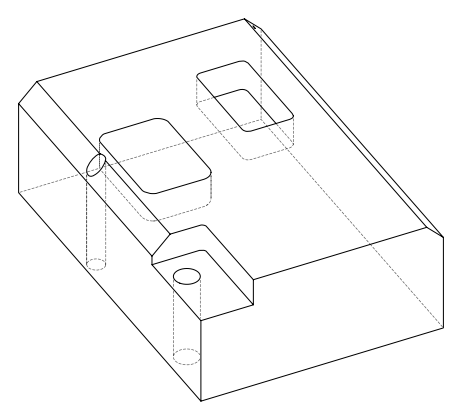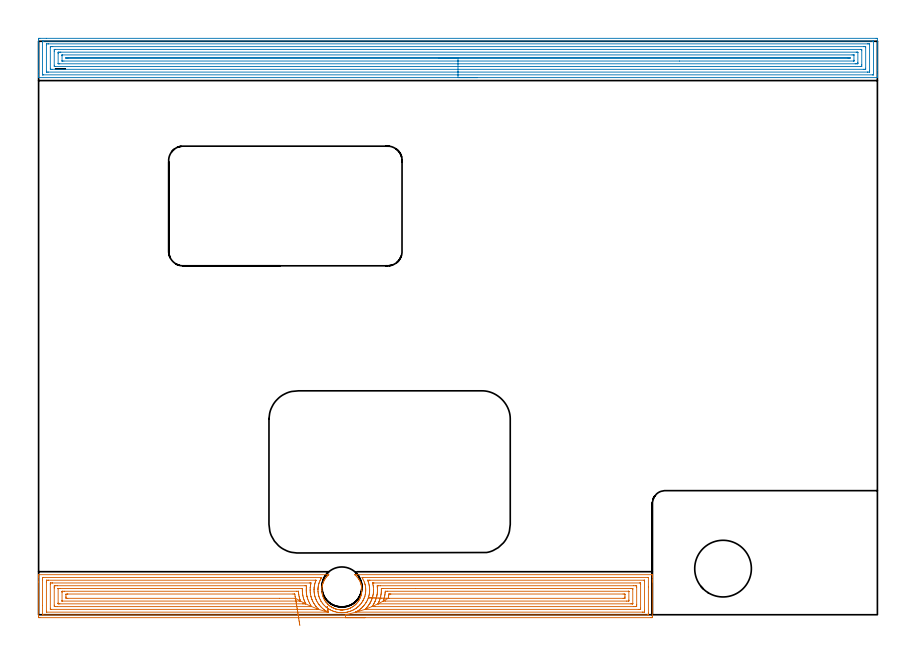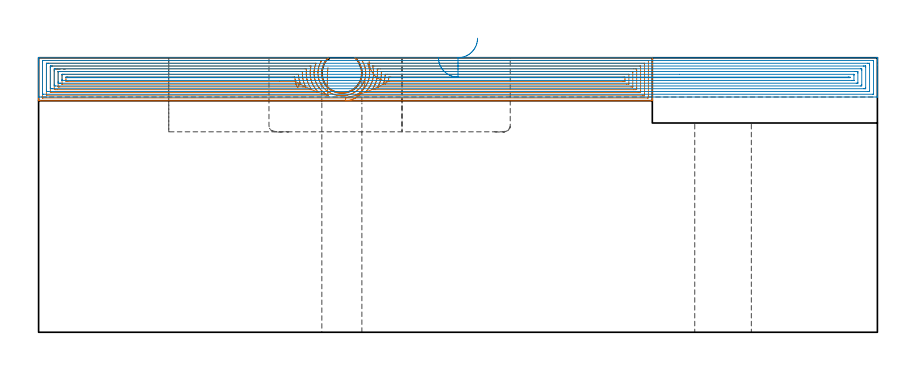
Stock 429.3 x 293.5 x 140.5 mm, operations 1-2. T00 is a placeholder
(PLAN: 11 operations, 8 tool changes, 109.4 min)
(1 AREA_MILL | FG_CHAMFER_SURFACE | UGT0205_001 | 20.08 min | 77737 mm3)
(2 AREA_MILL_1 | FG_CHAMFER_SURFACE_1 | UGT0205_001 | 27.68 min | 86701 mm3)
(3 MILL_CORNER_NOTCH_RECTANGULAR | CORNER_NOTCH_RECTANGULAR | NXT0201_011 | Follow Part, ap 3, ae 75% | 25.8 min | 242081 mm3)
(4 MILL_RECTANGULAR_POCKET | POCKET_RECTANGULAR_STRAIGHT | NXT0201_011 | Follow Part, ap 3, ae 75% | 23.79 min | 275262 mm3)
(5 MILL_RECTANGULAR_POCKET_1 | POCKET_RECTANGULAR_STRAIGHT_1 | NXT0201_007 | Follow Part, ap 6.25, ae 75% | 9.65 min | 380592 mm3)
(6 SPOT_DRILL | STEP1HOLE | NXT0321_9005460120000 | 0.05 min | 30 mm3)
(7 DRILL_BLIND_HOLE_INTO_CENTER | STEP1HOLE | UGT0301_178 | 0.04 min | 66 mm3)
(8 GUN_DRILL_THROUGH_HOLE | STEP1HOLE | UGT0307_001 | 0.62 min | 2536 mm3)
(9 SPADE_DRILL_TO_ENLARGE_THROUGH_HOLE | STEP1HOLE | UGT0306_003 | 0.59 min | 13763 mm3)
(10 DRILL_TO_ENLARGE_THROUGH_HOLE | STEP1HOLE | UGT0301_050 | 0.6 min | 27539 mm3)
(11 INDEXABLE_INSERT_DRILL_THROUGH_HOLE_FROM_SOLID | STEP1HOLE_1 | NXT0302_029 | 0.45 min | 70697 mm3)
(TOOL UGT0205_001 | Chamfer Mill 20 x 3 x 45 deg. | D20 FL50 Z2)
(TOOL NXT0201_011 | ENDMILL 12mm [2P460-1200-NA 1630] | D12 FL38 Z6)
(TOOL NXT0201_007 | ENDMILL 25mm [R216.25-25050GCK54P 1620] | D25 R3 FL54 Z5)
(TOOL NXT0321_9005460120000 | NC Spot Drill, 142deg, 12mm, Carbide, Uncoated | D12 PA142 FL30 Z2)
(TOOL UGT0301_178 | Twist Drill 5.4 mm | D5.4 PA118 FL55 Z2)
(TOOL UGT0307_001 | Gun Drill 5 mm | D5 PA130 FL24 Z1)
(TOOL UGT0306_003 | Spade Drill 12.5mm | D12.5 PA132 FL10 Z2)
(TOOL UGT0301_050 | Twist Drill 20.5 mm | D20.5 PA118 FL145 Z2)
(TOOL NXT0302_029 | Index. Insert Drill 29mm [880-D2900L32-05] | D29 PA176 FL145 Z2)
(OP 1 AREA_MILL)
G17 G21 G94 G90
T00 M6
G54
G17 G0 G90 X167.05 Y-1.5 S1061 M3
G43 Z150.5 H0
Z128.5
G94 G1 X167.012 Z127.628 F250.
X166.898 Z126.764
X166.709 Z125.912
X166.447 Z125.08
X166.113 Z124.274
X165.71 Z123.5
X165.242 Z122.764
X164.71 Z122.072
X164.121 Z121.429
X163.478 Z120.84
X162.786 Z120.308
X162.05 Z119.84
X161.276 Z119.437
X160.47 Z119.103
X159.638 Z118.841
X158.786 Z118.652
X157.922 Z118.538
X157.05 Z118.5
X0.625
X0.187 Y-1.496 Z118.502
X0.01 Y-1.492 Z118.506
X0.005 Y-1.064 Z118.933
X0. Y-0.448 Z119.549
Y16.807 Z136.803
Y19.184 Z139.179
Y19.886 Z139.885
Y20.152 Z140.152
X0.002 Y20.502 Z140.492
X0.003 Z140.493
X0.178 Y20.5 Z140.5
X148.111
X148.53 Y20.493 Z140.493
X148.418 Y20.384 Z140.384
X148.323 Y20.294 Z140.294
X148.117 Y20.102 Z140.102
X147.534 Y19.49 Z139.49
X147.223 Y19.131 Z139.131
X146.824 Y18.596 Z138.596
X146.569 Y18.219 Z138.219
X146.33 Y17.836 Z137.836
X146.257 Y17.703 Z137.703
X146.028 Y17.259 Z137.259
X145.822 Y16.809 Z136.809
X145.471 Y15.915 Z135.915
X145.437 Y15.818 Z135.818
X145.227 Y15.022 Z135.022
X145.13 Y14.576 Z134.576
X145.062 Y14.128 Z134.128
X144.976 Y13.234 Z133.234
X144.968 Y12.341 Z132.341
X145.038 Y11.447 Z131.447
X145.099 Y10.999 Z130.999
X145.189 Y10.553 Z130.553
X145.414 Y9.659 Z129.659
X145.437 Y9.582 Z129.582
X145.7 Y8.886 Z128.886
X145.745 Y8.766 Z128.765
X145.81 Y8.62 Z128.617
X145.942 Y8.318 Z128.314
X145.967 Y8.268 Z128.264
X146.164 Y7.873 Z127.871
X146.33 Y7.567 Z127.565
X146.5 Y7.299 Z127.298
X146.705 Y6.978 Z126.978
X146.957 Y6.62 Z126.619
X147.11 Y6.419 Z126.416
X147.223 Y6.269 Z126.266
X147.375 Y6.085 Z126.084
X147.739 Y5.685 Z125.684
X148.024 Y5.392 Z125.39
X148.117 Y5.296 Z125.294
X148.227 Y5.192 Z125.19
X148.409 Y5.033 Z125.031
X148.613 Y4.856 Z124.855
X148.854 Y4.661 Z124.66
X149.01 Y4.535 Z124.533
X149.042 Y4.511 Z124.51
X149.333 Y4.297 Z124.297
X149.452 Y4.219 Z124.219
X149.615 Y4.11 Z124.11
X149.903 Y3.931 Z123.93
X149.935 Y3.913 Z123.912
X150.346 Y3.683 Z123.679
X150.608 Y3.545 Z123.544
X150.797 Y3.447 Z123.446
X150.884 Y3.404 Z123.403
X151.285 Y3.233 Z123.231
X151.69 Y3.076 Z123.071
X151.782 Y3.044 Z123.042
X151.874 Y3.013 Z123.011
X152.134 Y2.926 Z122.924
X152.362 Y2.86 Z122.858
X152.583 Y2.796 Z122.794
X152.77 Y2.751 Z122.75
X153.029 Y2.689 Z122.688
X153.455 Y2.608 Z122.608
X153.477 Y2.604 Z122.604
X154.115 Y2.512 Z122.508
X154.368 Y2.492 Z122.482
X154.602 Y2.476 Z122.471
X154.686 Y2.472 Z122.464
X154.816 Y2.463 Z122.46
X154.847 Y2.462 Z122.459
X155.152 Y2.453 Z122.45
X155.183 Y2.454
X155.262 Z122.451
X155.498 Y2.462 Z122.459
X155.612 Y2.467 Z122.461
X155.693 Y2.469 Z122.467
X155.71
X156.156 Y2.501 Z122.493
X156.285 Y2.513 Z122.507
X156.684 Y2.574 Z122.569
X157.05 Y2.63 Z122.625
X157.246 Y2.668 Z122.666
X157.498 Y2.718 Z122.716
X157.625 Y2.751 Z122.748
X157.782 Y2.791 Z122.787
X157.944 Y2.834 Z122.826
X158.391 Y2.97 Z122.963
X158.607 Y3.044 Z123.044
X158.622 Y3.05 Z123.049
X158.837 Y3.128 Z123.123
X159.513 Y3.404 Z123.403
X159.568 Y3.431 Z123.43
X159.73 Y3.511 Z123.508
X159.947 Y3.626 Z123.626
X160.178 Y3.75 Z123.749
X160.288 Y3.814 Z123.813
X160.623 Y4.01 Z124.008
X160.941 Y4.218 Z124.216
X161.063 Y4.298 Z124.296
X161.519 Y4.635 Z124.635
X161.849 Y4.908 Z124.905
X161.966 Y5.011 Z125.008
X162.172 Y5.192 Z125.19
X162.41 Y5.419 Z125.416
X162.524 Y5.538 Z125.535
X162.723 Y5.747 Z125.745
X163.024 Y6.085 Z126.084
X163.28 Y6.399 Z126.398
X163.303 Y6.428 Z126.427
X163.694 Y6.979 Z126.978
X163.761 Y7.083 Z127.083
X163.899 Y7.299 Z127.294
X163.954 Y7.385 Z127.381
X164.201 Y7.802 Z127.801
X164.238 Y7.872 Z127.872
X164.458 Y8.317 Z128.316
X164.593 Y8.62 Z128.618
X164.659 Y8.766 Z128.765
X164.738 Y8.971 Z128.971
X164.832 Y9.211 Z129.211
X164.984 Y9.659 Z129.659
X165.09 Y10.011 Z130.011
X165.215 Y10.553 Z130.553
X165.301 Y10.999 Z130.999
X165.362 Y11.447 Z131.447
X165.432 Y12.341 Z132.341
X165.425 Y13.234 Z133.234
X165.338 Y14.128 Z134.128
X165.27 Y14.576 Z134.576
X165.178 Y15.022 Z135.022
X165.09 Y15.39 Z135.39
X165.012 Y15.653 Z135.653
X164.927 Y15.915 Z135.915
X164.765 Y16.364 Z136.364
X164.578 Y16.809 Z136.809
X164.197 Y17.606 Z137.606
X164.142 Y17.703 Z137.703
X163.87 Y18.153 Z138.153
X163.578 Y18.596 Z138.596
X163.303 Y18.974 Z138.974
X163.092 Y19.235 Z139.235
X162.871 Y19.49 Z139.49
X162.41 Y19.982 Z139.982
X162.197 Y20.186 Z140.186
X161.966 Y20.395 Z140.395
X161.93 Y20.43 Z140.43
X161.87 Y20.494 Z140.492
X161.966 Y20.5 Z140.5
X313.922
X314.097 Y20.502 Z140.493
X314.098 Z140.492
X314.1 Y20.152 Z140.152
Y19.886 Z139.885
Y19.184 Z139.179
Y17.952 Z137.949
Y17.423 Z137.418
Y16.807 Z136.803
Y-0.449 Z119.549
X314.095 Y-1.064 Z118.933
X314.09 Y-1.492 Z118.506
X313.913 Y-1.496 Z118.502
X313.475 Y-1.5 Z118.5
X157.05
Y-0.086 Z119.914
X2.313 Y-0.085 Z119.915
X2.041 Y-0.08 Z119.92
X2.014 Y-0.079 Z119.921
X2.009 Y-0.061 Z119.939
X2.003 Y-0.027 Z119.973
X2.001 Y0.007 Z120.007
X2. Y4.76 Z124.76
Y17.829 Z137.829
X2.003 Y18.303 Z138.303
X2.008 Y18.702 Z138.702
X2.025 Y19.079 Z139.079
X2.413 Y19.084 Z139.084
X2.513 Y19.085 Z139.085
X144.536
X144.637 Y19.084 Z139.084
X144.848 Y19.079 Z139.079
X144.918 Y19.071 Z139.071
X144.904 Y19.047 Z139.047
X144.817 Y18.907 Z138.907
X144.536 Y18.463 Z138.463
X144.477 Y18.362 Z138.362
X144.445 Y18.303 Z138.303
X144.177 Y17.776 Z137.776
X144.011 Y17.423 Z137.423
X143.899 Y17.17 Z137.17
X143.642 Y16.543 Z136.543
X143.51 Y16.171 Z136.171
X143.424 Y15.878 Z135.878
X143.367 Y15.662 Z135.662
X143.246 Y15.172 Z135.172
X143.161 Y14.782 Z134.782
X143.106 Y14.43 Z134.43
X143.042 Y13.902 Z133.902
X143.014 Y13.64 Z133.64
X142.992 Y13.346 Z133.346
X142.981 Y13.021 Z133.021
X142.977 Y12.797 Z132.797
X142.991 Y12.141 Z132.141
X143.005 Y11.888 Z131.888
X143.064 Y11.261 Z131.261
X143.112 Y10.903 Z130.903
X143.213 Y10.38 Z130.38
X143.353 Y9.785 Z129.785
X143.429 Y9.5 Z129.5
X143.476 Y9.336 Z129.336
X143.642 Y8.854 Z128.854
X143.731 Y8.62 Z128.62
X143.786 Y8.478 Z128.478
X144.12 Y7.739 Z127.739
X144.536 Y6.943 Z126.943
X144.588 Y6.859 Z126.859
X144.674 Y6.723 Z126.723
X145.185 Y5.979 Z125.979
X145.43 Y5.65 Z125.65
X145.681 Y5.346 Z125.346
X145.906 Y5.098 Z125.098
X146.324 Y4.655 Z124.655
X146.78 Y4.218 Z124.218
X147.012 Y4.016 Z124.016
X147.218 Y3.841 Z123.841
X147.502 Y3.616 Z123.616
X147.878 Y3.338 Z123.338
X148.111 Y3.177 Z123.177
X148.591 Y2.865 Z122.865
X149.005 Y2.63 Z122.63
X149.074 Y2.592 Z122.592
X149.334 Y2.457 Z122.457
X149.899 Y2.18 Z122.18
X150.395 Y1.969 Z121.969
X150.793 Y1.818 Z121.818
X151.519 Y1.577 Z121.577
X151.687 Y1.528 Z121.528
X151.756 Y1.508 Z121.508
X152.581 Y1.317 Z121.317
X152.908 Y1.254 Z121.254
X153.475 Y1.167 Z121.167
X153.953 Y1.106 Z121.106
X154.368 Y1.075 Z121.075
X154.903 Y1.051 Z121.051
X155.262 Y1.045 Z121.045
X155.786 Y1.062 Z121.062
X156.156 Y1.084 Z121.084
X156.618 Y1.122 Z121.122
X157.05 Y1.187 Z121.187
X157.392 Y1.24 Z121.24
X157.944 Y1.344 Z121.344
X158.139 Y1.385 Z121.385
X158.838 Y1.563 Z121.563
X158.848 Y1.566 Z121.566
X158.883 Y1.577 Z121.577
X159.607 Y1.823 Z121.823
X159.732 Y1.868 Z121.868
X160.155 Y2.04 Z122.04
X160.625 Y2.236 Z122.236
X160.776 Y2.309 Z122.309
X161.071 Y2.457 Z122.457
X161.36 Y2.614 Z122.614
X161.519 Y2.704 Z122.704
X161.921 Y2.942 Z122.942
X162.413 Y3.256 Z123.256
X162.462 Y3.289 Z123.289
X162.529 Y3.338 Z123.338
X162.969 Y3.671 Z123.671
X163.307 Y3.942 Z123.942
X163.457 Y4.07 Z124.07
X163.623 Y4.218 Z124.218
X163.92 Y4.495 Z124.495
X164.201 Y4.772 Z124.772
X164.36 Y4.941 Z124.941
X164.502 Y5.098 Z125.098
X164.774 Y5.414 Z125.414
X165.095 Y5.807 Z125.807
X165.217 Y5.979 Z125.979
X165.529 Y6.431 Z126.431
X165.806 Y6.859 Z126.859
X165.875 Y6.971 Z126.971
X165.989 Y7.162 Z127.162
X166.187 Y7.544 Z127.544
X166.282 Y7.739 Z127.739
X166.469 Y8.146 Z128.146
X166.669 Y8.62 Z128.62
X166.729 Y8.771 Z128.771
X166.882 Y9.195 Z129.195
X166.956 Y9.427 Z129.427
X166.976 Y9.5 Z129.5
X167.136 Y10.131 Z130.131
X167.19 Y10.38 Z130.38
X167.283 Y10.866 Z130.866
X167.336 Y11.261 Z131.261
X167.375 Y11.656 Z131.656
X167.41 Y12.141 Z132.141
X167.422 Y12.49 Z132.49
X167.416 Y13.021 Z133.021
X167.405 Y13.387 Z133.387
X167.357 Y13.902 Z133.902
X167.306 Y14.364 Z134.364
X167.239 Y14.782 Z134.782
X167.1 Y15.448 Z135.448
X167.042 Y15.662 Z135.662
X166.882 Y16.209 Z136.209
X166.762 Y16.543 Z136.543
X166.694 Y16.729 Z136.729
X166.385 Y17.423 Z137.423
X165.989 Y18.245 Z138.245
X165.826 Y18.522 Z138.522
X165.507 Y19.079 Z139.079
X166.088 Y19.086 Z139.086
X311.788 Y19.085 Z139.085
X312.059 Y19.08 Z139.08
X312.086 Y19.079 Z139.079
X312.091 Y19.061 Z139.061
X312.097 Y19.027 Z139.027
X312.099 Y18.993 Z138.993
X312.1 Y14.24 Z134.24
Y1.171 Z121.171
X312.097 Y0.697 Z120.697
X312.092 Y0.298 Z120.298
X312.075 Y-0.079 Z119.921
X311.687 Y-0.084 Z119.916
X311.587 Y-0.085 Z119.915
X157.05 Y-0.086 Z119.914
X162.309 Y1.334 Z121.334
X162.311 Y1.338 Z121.338
X162.347 Y1.362 Z121.362
X162.368 Y1.374 Z121.374
X162.733 Y1.577 Z121.577
X163.092 Y1.789 Z121.789
X163.307 Y1.921 Z121.921
X163.634 Y2.135 Z122.135
X164.106 Y2.457 Z122.457
X164.161 Y2.497 Z122.497
X164.201 Y2.527 Z122.527
X164.657 Y2.889 Z122.889
X165.095 Y3.249 Z123.249
X165.142 Y3.291 Z123.291
X165.194 Y3.338 Z123.338
X165.597 Y3.723 Z123.723
X165.989 Y4.113 Z124.113
X166.04 Y4.168 Z124.168
X166.085 Y4.218 Z124.218
X166.451 Y4.643 Z124.643
X166.831 Y5.098 Z125.098
X166.853 Y5.127 Z125.127
X166.882 Y5.166 Z125.166
X167.216 Y5.65 Z125.65
X167.437 Y5.979 Z125.979
X167.569 Y6.183 Z126.183
X167.776 Y6.519 Z126.519
X167.898 Y6.739 Z126.739
X167.961 Y6.859 Z126.859
X168.195 Y7.327 Z127.327
X168.385 Y7.739 Z127.739
X168.471 Y7.935 Z127.935
X168.67 Y8.417 Z128.417
X168.723 Y8.567 Z128.567
X168.74 Y8.62 Z128.62
X168.936 Y9.238 Z129.238
X169.006 Y9.5 Z129.5
X169.117 Y9.941 Z129.941
X169.208 Y10.38 Z130.38
X169.265 Y10.675 Z130.675
X169.341 Y11.261 Z131.261
X169.363 Y11.459 Z131.459
X169.413 Y12.141 Z132.141
X169.42 Y12.283 Z132.283
Y13.021 Z133.021
X169.418 Y13.166 Z133.166
X169.362 Y13.902 Z133.902
X169.342 Y14.12 Z134.12
X169.251 Y14.782 Z134.782
X169.185 Y15.155 Z135.155
X169.071 Y15.662 Z135.662
X168.892 Y16.325 Z136.325
X168.819 Y16.543 Z136.543
X168.67 Y16.975 Z136.975
X168.486 Y17.423 Z137.423
X168.44 Y17.538 Z137.538
X168.409 Y17.623 Z137.623
X168.395 Y17.665 Z137.665
X168.423 Y17.667 Z137.667
X168.67 Y17.669 Z137.669
X169.312 Y17.671 Z137.671
X169.564 Y17.672 Z137.672
X309.899 Y17.671 Z137.671
X309.983 Y17.67 Z137.67
X310.05 Y17.667 Z137.667
X310.086 Y17.665 Z137.665
X310.09 Y17.62 Z137.62
X310.096 Y17.423 Z137.423
X310.099 Y17.226 Z137.226
X310.1 Y2.26 Z122.26
X310.095 Y1.577 Z121.577
X310.092 Y1.388 Z121.388
X310.08 Y1.335 Z121.335
X310.025 Y1.333 Z121.333
X309.899 Y1.331 Z121.331
X309.258 Y1.329 Z121.329
X309.006 Y1.328 Z121.328
X162.413 Y1.329 Z121.329
X162.344 Y1.33 Z121.33
X162.312 Y1.332 Z121.332
X162.309 Y1.334 Z121.334
X167.098 Y2.75 Z122.75
X167.202 Y2.862 Z122.862
X167.281 Y2.945 Z122.945
X167.66 Y3.338 Z123.338
X167.716 Y3.397 Z123.397
X167.776 Y3.462 Z123.462
X168.128 Y3.871 Z123.871
X168.419 Y4.218 Z124.218
X168.53 Y4.356 Z124.356
X168.67 Y4.536 Z124.536
X168.904 Y4.868 Z124.868
X169.061 Y5.098 Z125.098
X169.259 Y5.399 Z125.399
X169.564 Y5.875 Z125.875
X169.603 Y5.94 Z125.94
X169.624 Y5.979 Z125.979
X169.909 Y6.519 Z126.519
X170.082 Y6.859 Z126.859
X170.201 Y7.112 Z127.112
X170.458 Y7.692 Z127.692
X170.471 Y7.726 Z127.726
X170.477 Y7.739 Z127.739
X170.706 Y8.375 Z128.375
X170.787 Y8.62 Z128.62
X170.92 Y9.045 Z129.045
X171.039 Y9.5 Z129.5
X171.1 Y9.748 Z129.748
X171.232 Y10.38 Z130.38
X171.25 Y10.48 Z130.48
X171.352 Y11.237 Z131.237
X171.354 Y11.259 Z131.259
X171.416 Y12.078 Z132.078
X171.417 Y12.141 Z132.141
X171.424 Y12.95 Z132.95
X171.372 Y13.902 Z133.902
X171.352 Y14.125 Z134.125
X171.278 Y14.71 Z134.71
X171.268 Y14.782 Z134.782
X171.254 Y14.878 Z134.878
X171.095 Y15.662 Z135.662
X171.028 Y15.981 Z135.981
X170.988 Y16.144 Z136.144
X170.972 Y16.218 Z136.218
X170.967 Y16.252 Z136.252
X170.976 Y16.253 Z136.253
X171.05 Y16.255 Z136.255
X171.352 Y16.257 Z136.257
X171.642
X307.508
X307.959 Y16.254 Z136.254
X308.054 Y16.252 Z136.252
X308.09 Y16.249 Z136.249
X308.093 Y16.203 Z136.203
X308.096 Y16.097 Z136.097
X308.1 Y15.674 Z135.674
Y3.349 Z123.349
X308.095 Y2.903 Z122.903
X308.091 Y2.795 Z122.795
X308.087 Y2.75 Z122.75
X308.023 Y2.748 Z122.748
X307.82 Y2.745 Z122.745
X307.218 Y2.743 Z122.743
X306.928
X167.776
X167.485 Y2.744 Z122.744
X167.098 Y2.75 Z122.75
X170.696 Y4.218 Z124.218
X171.298 Y5.151 Z125.151
X171.352 Y5.238 Z125.238
X171.619 Y5.716 Z125.716
X171.759 Y5.979 Z125.979
X171.922 Y6.298 Z126.298
X172.189 Y6.859 Z126.859
X172.206 Y6.898 Z126.898
X172.246 Y6.988 Z126.988
X172.461 Y7.528 Z127.528
X172.54 Y7.739 Z127.739
X172.694 Y8.178 Z128.178
X172.836 Y8.62 Z128.62
X172.904 Y8.851 Z128.851
X173.075 Y9.5 Z129.5
X173.087 Y9.552 Z129.552
X173.139 Y9.802 Z129.802
X173.233 Y10.288 Z130.288
X173.246 Y10.38 Z130.38
X173.334 Y11.07 Z131.07
X173.351 Y11.261 Z131.261
X173.4 Y11.885 Z131.885
X173.411 Y12.141 Z132.141
X173.42 Y12.745 Z132.745
X173.416 Y13.021 Z133.021
X173.385 Y13.659 Z133.659
X173.365 Y13.902 Z133.902
X173.299 Y14.625 Z134.625
X173.288 Y14.782 Z134.782
X173.977 Y14.838 Z134.838
X174.033 Y14.84 Z134.84
X174.865 Y14.843 Z134.843
X174.927
X304.536
X305.372 Y14.84 Z134.84
X305.43 Y14.837 Z134.837
X306.09 Y14.782 Z134.782
X306.099 Y14.124 Z134.124
X306.1 Y5.319 Z125.319
X306.099 Y5.098 Z125.098
X306.096 Y4.443 Z124.443
X306.09 Y4.218 Z124.218
X305.486 Y4.163 Z124.163
X305.43 Y4.161 Z124.161
X304.598 Y4.157 Z124.157
X304.536
X172.246
X171.41 Y4.16 Z124.16
X171.352 Y4.163 Z124.163
X170.696 Y4.218 Z124.218
X173.703 Y5.577 Z125.577
X173.72 Y5.619 Z125.619
X173.758 Y5.705 Z125.705
X173.933 Y6.077 Z126.077
X174.033 Y6.295 Z126.295
X174.203 Y6.692 Z126.692
X174.271 Y6.859 Z126.859
X174.452 Y7.327 Z127.327
X174.602 Y7.739 Z127.739
X174.683 Y7.979 Z127.979
X174.883 Y8.62 Z128.62
X174.893 Y8.653 Z128.653
X174.927 Y8.784 Z128.784
X175.066 Y9.363 Z129.363
X175.095 Y9.5 Z129.5
X175.21 Y10.102 Z130.102
X175.251 Y10.38 Z130.38
X175.315 Y10.878 Z130.878
X175.352 Y11.261 Z131.261
X175.387 Y11.688 Z131.688
X175.411 Y12.141 Z132.141
X175.419 Y12.537 Z132.537
X175.418 Y13.021 Z133.021
X175.414 Y13.422 Z133.422
X175.821 Y13.425 Z133.425
X176.302 Y13.428 Z133.428
X192.837 Y13.429 Z133.429
X303.23 Y13.428 Z133.428
X303.642 Y13.426 Z133.426
X304.055 Y13.422 Z133.422
X304.09 Y13.414 Z133.414
X304.094 Y13.372 Z133.372
X304.097 Y13.292 Z133.292
X304.099 Y13.172 Z133.172
X304.1 Y13.021 Z133.021
X304.099 Y5.753 Z125.753
X304.097 Y5.641 Z125.641
X304.093 Y5.585 Z125.585
X304.089 Y5.578 Z125.578
X304.082 Y5.575 Z125.575
X304.055 Y5.573 Z125.573
X303.642 Y5.571 Z125.571
X303.162
X173.895 Y5.572 Z125.572
X173.785 Y5.573 Z125.573
X173.703 Y5.577 Z125.577
X176.414 Y6.996 Z126.996
X176.415 Y7.008 Z127.008
X176.418 Y7.024 Z127.024
X176.675 Y7.779 Z127.779
X176.715 Y7.909 Z127.909
X176.873 Y8.464 Z128.464
X176.914 Y8.62 Z128.62
X176.979 Y8.88 Z128.88
X177.109 Y9.5 Z129.5
X177.191 Y9.911 Z129.911
X177.26 Y10.38 Z130.38
X177.3 Y10.685 Z130.685
X177.358 Y11.261 Z131.261
X177.38 Y11.486 Z131.486
X177.427 Y12.008 Z132.008
X177.609 Y12.012 Z132.012
X177.738 Y12.013 Z132.013
X178.503 Y12.015 Z132.015
X178.631
X301.855 Y12.014 Z132.014
X301.984 Y12.013 Z132.013
X302.052 Y12.01 Z132.01
X302.082 Y12.008 Z132.008
X302.09 Y11.996 Z131.996
X302.094 Y11.972 Z131.972
X302.099 Y11.901 Z131.901
Y7.498 Z127.498
X302.096 Y7.256 Z127.256
X302.09 Y7.096 Z127.096
X302.084 Y6.992 Z126.992
X302.045 Y6.99 Z126.99
X301.855 Y6.987 Z126.987
X301.726 Y6.986 Z126.986
X300.961 Y6.985 Z126.985
X177.48
X176.715 Y6.986 Z126.986
X176.584 Y6.988 Z126.988
X176.433 Y6.992 Z126.992
X176.414 Y6.996 Z126.996
X178.915 Y8.406 Z128.406
X178.918 Y8.459 Z128.459
X179.133 Y9.5 Z129.5
X179.174 Y9.719 Z129.719
X179.274 Y10.38 Z130.38
X179.291 Y10.484 Z130.484
X179.309 Y10.57 Z130.57
X179.32 Y10.594 Z130.594
X179.342 Y10.596 Z130.596
X179.396 Y10.598 Z130.598
X180.067 Y10.6 Z130.6
X180.29
X299.173
X299.848 Y10.596 Z130.596
X300.067 Y10.593 Z130.593
X300.095 Y10.38 Z130.38
X300.098 Y10.35 Z130.35
X300.1 Y9.5 Z129.5
X300.098 Y8.62 Z128.62
X300.097 Y8.591 Z128.591
X300.067 Y8.407 Z128.407
X299.395 Y8.401 Z128.401
X299.173 Y8.4 Z128.4
X179.396
X179.173 Y8.401 Z128.401
X179.024 Y8.403 Z128.403
X178.915 Y8.406 Z128.406
X178.045 Y8.429 Z128.467
X177.184 Y8.451 Z128.603
X176.337 Y8.473 Z128.814
X175.513 Y8.494 Z129.097
X174.716 Y8.514 Z129.452
X173.953 Y8.534 Z129.874
X173.23 Y8.553 Z130.362
X172.552 Y8.57 Z130.911
X171.924 Y8.586 Z131.516
X171.352 Y8.601 Z132.174
X170.839 Y8.614 Z132.88
X170.389 Y8.626 Z133.628
X170.007 Y8.636 Z134.412
X169.694 Y8.644 Z135.226
X169.453 Y8.65 Z136.064
X169.286 Y8.654 Z136.921
X169.195 Y8.657 Z137.788
X169.179 Z138.66
G0 X148.106 Y1.378 Z135.472
G1 X148.038 Y1.961 Z134.827
X147.977 Y2.486 Z134.133
X147.923 Y2.949 Z133.396
X147.876 Y3.347 Z132.621
X147.838 Y3.676 Z131.814
X147.808 Y3.934 Z130.981
X147.786 Y4.118 Z130.128
X147.773 Y4.228 Z129.263
X147.769 Y4.263 Z128.391
X147.774 Y4.223 Z127.52
X147.788 Y4.107 Z126.656
X147.81 Y3.916 Z125.804
X147.841 Y3.653 Z124.973
X147.88 Y3.318 Z124.168
X147.927 Y2.916 Z123.396
X147.981 Y2.448 Z122.662
X148.043 Y1.918 Z121.972
X148.111 Y1.33 Z121.33
X148.112 Y1.329 Z121.329
X4.201
X4.117 Y1.33 Z121.33
X4.05 Y1.333 Z121.333
X4.014 Y1.335 Z121.335
X4.01 Y1.38 Z121.38
X4.004 Y1.577 Z121.577
X4.001 Y1.774 Z121.774
X4. Y16.74 Z136.74
X4.005 Y17.423 Z137.423
X4.008 Y17.612 Z137.612
X4.02 Y17.665 Z137.665
X4.075 Y17.667 Z137.667
X4.201 Y17.669 Z137.669
X4.842 Y17.671 Z137.671
X5.094 Y17.672 Z137.672
X141.603 Y17.671 Z137.671
X141.854 Y17.669 Z137.669
X141.938 Y17.668 Z137.668
X141.993 Y17.665 Z137.665
X141.943 Y17.517 Z137.517
X141.911 Y17.423 Z137.423
X141.652 Y16.742 Z136.742
X141.58 Y16.543 Z136.543
X141.443 Y16.068 Z136.068
X141.336 Y15.662 Z135.662
X141.264 Y15.363 Z135.363
X141.148 Y14.782 Z134.782
X141.121 Y14.624 Z134.624
X141.033 Y13.902 Z133.902
X141.026 Y13.838 Z133.838
X140.997 Y13.448 Z133.448
X140.974 Y13.021 Z133.021
Y13.008 Z133.008
X140.981 Y12.141 Z132.141
X140.982 Y12.12 Z132.12
X141.053 Y11.261 Z131.261
X141.062 Y11.161 Z131.161
X141.125 Y10.745 Z130.745
X141.192 Y10.38 Z130.38
X141.247 Y10.098 Z130.098
X141.399 Y9.5 Z129.5
X141.492 Y9.143 Z129.143
X141.672 Y8.62 Z128.62
X141.854 Y8.113 Z128.113
X142.017 Y7.739 Z127.739
X142.143 Y7.456 Z127.456
X142.452 Y6.859 Z126.859
X142.748 Y6.315 Z126.315
X142.966 Y5.979 Z125.979
X143.376 Y5.36 Z125.36
X143.573 Y5.098 Z125.098
X143.642 Y5.009 Z125.009
X144.007 Y4.572 Z124.572
X144.33 Y4.218 Z124.218
X144.536 Y4.001 Z124.001
X145.215 Y3.338 Z123.338
X145.43 Y3.149 Z123.149
X145.814 Y2.833 Z122.833
X146.289 Y2.457 Z122.457
X146.324 Y2.431 Z122.431
X146.432 Y2.351 Z122.351
X147.218 Y1.844 Z121.844
X147.675 Y1.577 Z121.577
X148.111 Y1.33 Z121.33
X143.324 Y2.749 Z122.749
X143.297 Y2.747 Z122.747
X143.204 Y2.745 Z122.745
X142.748 Y2.743 Z122.743
X142.458
X6.592
X6.141 Y2.746 Z122.746
X6.046 Y2.748 Z122.748
X6.01 Y2.751 Z122.751
X6.007 Y2.797 Z122.797
X6.004 Y2.903 Z122.903
X6. Y3.326 Z123.326
Y15.651 Z135.651
X6.005 Y16.097 Z136.097
X6.009 Y16.205 Z136.205
X6.013 Y16.25 Z136.25
X6.077 Y16.252 Z136.252
X6.28 Y16.255 Z136.255
X6.882 Y16.257 Z136.257
X7.172
X138.569
X139.173 Y16.255 Z136.255
X139.374 Y16.252 Z136.252
X139.436 Y16.251 Z136.251
X139.277 Y15.56 Z135.56
X139.173 Y15.05 Z135.05
X139.134 Y14.82 Z134.82
X139.129 Y14.782 Z134.782
X139.041 Y14.032 Z134.032
X139.028 Y13.902 Z133.902
X139.015 Y13.746 Z133.746
X138.984 Y13.021 Z133.021
X138.983 Y12.328 Z132.328
X138.99 Y12.141 Z132.141
X139.039 Y11.393 Z131.393
X139.053 Y11.261 Z131.261
X139.101 Y10.862 Z130.862
X139.166 Y10.388 Z130.388
X139.173 Y10.349 Z130.349
X139.366 Y9.5 Z129.5
X139.424 Y9.252 Z129.252
X139.524 Y8.893 Z128.893
X139.614 Y8.62 Z128.62
X139.842 Y7.961 Z127.961
X139.931 Y7.739 Z127.739
X140.067 Y7.411 Z127.411
X140.328 Y6.859 Z126.859
X140.57 Y6.363 Z126.363
X140.782 Y5.979 Z125.979
X140.846 Y5.866 Z125.866
X140.961 Y5.673 Z125.673
X141.345 Y5.098 Z125.098
X141.552 Y4.795 Z124.795
X141.854 Y4.377 Z124.377
X141.987 Y4.218 Z124.218
X142.728 Y3.358 Z123.358
X142.747 Y3.338 Z123.338
X143.178 Y2.902 Z122.902
X143.324 Y2.749 Z122.749
X139.738 Y4.171 Z124.171
X139.668 Y4.164 Z124.164
X139.421 Y4.159 Z124.159
X139.297 Y4.157 Z124.157
X9.564
X8.729 Y4.16 Z124.16
X8.67 Y4.163 Z124.163
X8.01 Y4.218 Z124.218
X8.001 Y4.876 Z124.876
X8. Y13.681 Z133.681
X8.001 Y13.902 Z133.902
X8.004 Y14.557 Z134.557
X8.01 Y14.782 Z134.782
X8.614 Y14.837 Z134.837
X8.67 Y14.839 Z134.839
X9.502 Y14.843 Z134.843
X9.564
X136.43 Y14.842 Z134.842
X136.491 Y14.841 Z134.841
X136.547 Y14.837 Z134.837
X137.11 Y14.782 Z134.782
X137.057 Y14.225 Z134.225
X137.031 Y13.902 Z133.902
X136.998 Y13.403 Z133.403
X136.984 Y13.021 Z133.021
X136.982 Y12.538 Z132.538
X136.99 Y12.141 Z132.141
X137.021 Y11.619 Z131.619
X137.054 Y11.261 Z131.261
X137.12 Y10.641 Z130.641
X137.164 Y10.38 Z130.38
X137.323 Y9.561 Z129.561
X137.337 Y9.5 Z129.5
X137.385 Y9.281 Z129.281
X137.562 Y8.62 Z128.62
X137.636 Y8.373 Z128.373
X137.866 Y7.739 Z127.739
X138.166 Y6.971 Z126.971
X138.279 Y6.721 Z126.721
X138.649 Y5.979 Z125.979
X139.068 Y5.202 Z125.202
X139.131 Y5.098 Z125.098
X139.173 Y5.032 Z125.032
X139.711 Y4.218 Z124.218
X139.738 Y4.171 Z124.171
X136.685 Y5.578 Z125.578
X136.491 Y5.576 Z125.576
X136.079 Y5.572 Z125.572
X135.597 Y5.571 Z125.571
X135.117
X10.87 Y5.572 Z125.572
X10.458 Y5.574 Z125.574
X10.045 Y5.578 Z125.578
X10.01 Y5.586 Z125.586
X10.006 Y5.629 Z125.629
X10.003 Y5.708 Z125.708
X10.001 Y5.828 Z125.828
X10. Y5.979 Z125.979
X10.001 Y13.247 Z133.247
X10.003 Y13.359 Z133.359
X10.007 Y13.415 Z133.415
X10.011 Y13.422 Z133.422
X10.018 Y13.425 Z133.425
X10.045 Y13.427 Z133.427
X10.458 Y13.429 Z133.429
X10.938
X134.704 Y13.428 Z133.428
X134.91 Y13.426 Z133.426
X134.961 Y13.424 Z133.424
X134.979 Y13.423 Z133.423
X134.981 Y13.398 Z133.398
X134.984 Y13.298 Z133.298
X134.981 Y13.021 Z133.021
X134.979 Y12.75 Z132.75
X134.99 Y12.141 Z132.141
X135.003 Y11.846 Z131.846
X135.05 Y11.261 Z131.261
X135.085 Y10.885 Z130.885
X135.152 Y10.38 Z130.38
X135.247 Y9.845 Z129.845
X135.322 Y9.5 Z129.5
X135.496 Y8.72 Z128.72
X135.521 Y8.62 Z128.62
X135.597 Y8.325 Z128.325
X135.798 Y7.739 Z127.739
X135.904 Y7.437 Z127.437
X136.137 Y6.859 Z126.859
X136.242 Y6.606 Z126.606
X136.491 Y6.047 Z126.047
X136.524 Y5.979 Z125.979
X136.552 Y5.919 Z125.919
X136.685 Y5.578 Z125.578
X133.988 Y6.992 Z126.992
X133.961 Y6.99 Z126.99
X133.81 Y6.987 Z126.987
X133.681 Y6.986 Z126.986
X12.245
X12.116 Y6.987 Z126.987
X12.048 Y6.99 Z126.99
X12.018 Y6.992 Z126.992
X12.01 Y7.004 Z127.004
X12.006 Y7.028 Z127.028
X12.001 Y7.099 Z127.099
Y11.502 Z131.502
X12.004 Y11.744 Z131.744
X12.01 Y11.904 Z131.904
X12.016 Y12.008 Z132.008
X12.055 Y12.01 Z132.01
X12.245 Y12.013 Z132.013
X12.374 Y12.014 Z132.014
X13.139 Y12.015 Z132.015
X132.15
X132.916 Y12.012 Z132.012
X132.965 Y12.01 Z132.01
X132.972 Y12.009 Z132.009
X132.98 Y11.961 Z131.961
X132.994 Y11.825 Z131.825
X133.052 Y11.127 Z131.127
X133.144 Y10.38 Z130.38
X133.179 Y10.122 Z130.122
X133.302 Y9.5 Z129.5
X133.402 Y9.021 Z129.021
X133.502 Y8.62 Z128.62
X133.705 Y7.843 Z127.843
X133.739 Y7.739 Z127.739
X133.81 Y7.527 Z127.527
X133.921 Y7.206 Z127.206
X133.945 Y7.134 Z127.134
X133.988 Y6.992 Z126.992
X131.504 Y8.411 Z128.411
X131.484 Y8.406 Z128.406
X131.426 Y8.403 Z128.403
X131.351 Y8.4 Z128.4
X123.307
X14.927
X14.252 Y8.404 Z128.404
X14.033 Y8.407 Z128.407
X14.005 Y8.62 Z128.62
X14.002 Y8.65 Z128.65
X14. Y9.5 Z129.5
X14.002 Y10.38 Z130.38
X14.003 Y10.409 Z130.409
X14.033 Y10.593 Z130.593
X14.705 Y10.599 Z130.599
X14.927 Y10.6 Z130.6
X130.234
X130.906 Y10.599 Z130.599
X131.031 Y10.596 Z130.596
X131.05 Y10.594 Z130.594
X131.096 Y10.574 Z130.574
X131.128 Y10.381 Z130.381
Y10.377 Z130.377
X131.28 Y9.5 Z129.5
X131.312 Y9.319 Z129.319
X131.462 Y8.62 Z128.62
X131.5 Y8.432 Z128.432
X131.504 Y8.411 Z128.411
X131.604 Y7.772 Z127.825
X131.713 Y7.085 Z127.299
X131.828 Y6.355 Z126.834
X131.949 Y5.589 Z126.436
X132.075 Y4.79 Z126.107
X132.205 Y3.967 Z125.85
X132.337 Y3.125 Z125.667
X132.472 Y2.27 Z125.558
X132.608 Y1.408 Z125.525
X132.744 Y0.548 Z125.569
X132.879 Y-0.306 Z125.688
X133.011 Y-1.146 Z125.882
X133.14 Y-1.966 Z126.149
X133.266 Y-2.76 Z126.488
X133.386 Y-3.522 Z126.896
X133.5 Y-4.246 Z127.369
X133.607 Y-4.927 Z127.904
X133.707 Y-5.558 Z128.498
G0 Z150.5
M5
M2
(OP 2 AREA_MILL_1)
G17 G21 G94 G90
T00 M6
G54
G17 G0 G90 X224.65 Y274.9 S1061 M3
G43 Z150.5 H0
G94 G1 X224.612 Z149.628 F250.
X224.498 Z148.763
X224.309 Z147.912
X224.047 Z147.08
X223.713 Z146.274
X223.31 Z145.5
X222.842 Z144.764
X222.31 Z144.072
X221.721 Z143.429
X221.078 Z142.839
X220.386 Z142.308
X219.65 Z141.84
X218.876 Z141.437
X218.07 Z141.103
X217.238 Z140.841
X216.387 Z140.652
X215.522 Z140.538
X214.65 Z140.5
X0.175
X0.01 Y274.902 Z140.488
X0.003 Y275.053 Z140.339
X0. Y275.212 Z140.188
Y275.486 Z139.914
Y276.174 Z139.22
Y277.396 Z138.
Y277.93 Z137.465
Y278.541 Z136.855
Y294.603 Z120.794
X0.003 Y294.873 Z120.525
X0.01 Y294.992 Z120.406
X0.132 Y294.999 Z120.399
X0.622 Y295. Z120.4
X3.966
X428.678
X429.172 Y294.995 Z120.403
X429.29 Y294.992 Z120.406
X429.3 Y294.87 Z120.528
Y278.541 Z136.855
Y276.519 Z138.877
Y276.174 Z139.22
Y275.486 Z139.914
Y275.211 Z140.188
X429.297 Y275.053 Z140.339
X429.29 Y274.902 Z140.488
X429.125 Y274.9 Z140.5
X214.65
Y276.314 Z139.086
X2.409 Y276.315 Z139.085
X2.266 Y276.316 Z139.084
X2.052 Y276.321 Z139.079
X2.009 Y276.324 Z139.076
X2.005 Y276.354 Z139.046
X2.002 Y276.387 Z139.013
X2. Y276.576 Z138.824
X2.001 Y293.384 Z122.016
X2.005 Y293.491 Z121.909
X2.01 Y293.561 Z121.839
X2.018 Y293.58 Z121.82
X2.035 Y293.581 Z121.819
X2.409 Y293.585 Z121.815
X2.552 Y293.586 Z121.814
X426.891 Y293.585 Z121.815
X427.034 Y293.584 Z121.816
X427.248 Y293.579 Z121.821
X427.291 Y293.576 Z121.824
X427.295 Y293.546 Z121.854
X427.298 Y293.513 Z121.887
X427.3 Y293.324 Z122.076
X427.299 Y276.516 Z138.884
X427.295 Y276.409 Z138.991
X427.29 Y276.339 Z139.061
X427.282 Y276.321 Z139.079
X427.265 Y276.319 Z139.081
X426.891 Y276.315 Z139.085
X426.748 Y276.314 Z139.086
X214.65
Y277.728 Z137.672
X5.09 Y277.729 Z137.671
X4.398 Y277.732 Z137.668
X4.197 Y277.736 Z137.664
X4.01 Y277.743 Z137.657
X4.005 Y277.93 Z137.47
X4.001 Y278.122 Z137.278
X4. Y291.286 Z124.114
X4.005 Y291.97 Z123.43
X4.007 Y292.157 Z123.243
X4.197 Y292.165 Z123.235
X4.887 Y292.17 Z123.23
X5.09 Y292.171 Z123.229
X424.21
X424.902 Y292.168 Z123.232
X425.103 Y292.165 Z123.235
X425.29 Y292.157 Z123.243
X425.295 Y291.97 Z123.43
X425.299 Y291.779 Z123.621
X425.3 Y278.614 Z136.786
X425.295 Y277.93 Z137.47
X425.293 Y277.743 Z137.657
X425.103 Y277.736 Z137.664
X424.413 Y277.73 Z137.67
X424.21 Y277.729 Z137.671
X214.65 Y277.728 Z137.672
Y279.143 Z136.257
X6.878
X6.535 Y279.144 Z136.256
X6.143 Y279.148 Z136.252
X6.072 Y279.15 Z136.25
X6.01 Y279.157 Z136.243
X6.007 Y279.255 Z136.145
X6. Y279.669 Z135.731
Y290.215 Z125.185
X6.007 Y290.646 Z124.754
X6.01 Y290.747 Z124.653
X6.142 Y290.751 Z124.649
X6.328 Y290.755 Z124.645
X6.878 Y290.757 Z124.643
X7.219
X422.422
X422.765 Y290.756 Z124.644
X423.157 Y290.752 Z124.648
X423.228 Y290.75 Z124.65
X423.29 Y290.743 Z124.657
X423.293 Y290.645 Z124.755
X423.3 Y290.231 Z125.169
Y279.685 Z135.715
X423.293 Y279.254 Z136.146
X423.29 Y279.153 Z136.247
X423.158 Y279.149 Z136.251
X422.972 Y279.145 Z136.255
X422.422 Y279.143 Z136.257
X422.081
X214.65
Y280.557 Z134.843
X8.67
X8.01 Y280.562 Z134.838
X8.001 Y281.214 Z134.186
X8. Y288.46 Z126.94
X8.003 Y289.11 Z126.29
X8.01 Y289.338 Z126.062
X8.66 Y289.343 Z126.057
X420.63
X421.29 Y289.338 Z126.062
X421.299 Y288.686 Z126.714
X421.3 Y281.44 Z133.96
X421.297 Y280.79 Z134.61
X421.29 Y280.562 Z134.838
X420.641 Y280.557 Z134.843
X214.65
Y281.971 Z133.429
X10.805
X10.452 Y281.972 Z133.428
X10.1 Y281.976 Z133.424
X10.01 Y281.979 Z133.421
X10.005 Y282.051 Z133.349
X10.001 Y282.169 Z133.231
X10. Y287.149 Z128.251
X10.002 Y287.583 Z127.817
X10.005 Y287.805 Z127.595
X10.01 Y287.91 Z127.49
X10.106 Y287.923 Z127.477
X10.452 Y287.926 Z127.474
X10.994 Y287.929 Z127.471
X11.346
X418.495
X418.848 Y287.928 Z127.472
X419.2 Y287.924 Z127.476
X419.29 Y287.921 Z127.479
X419.295 Y287.849 Z127.551
X419.299 Y287.731 Z127.669
X419.3 Y282.751 Z132.649
X419.298 Y282.317 Z133.083
X419.295 Y282.095 Z133.305
X419.29 Y281.99 Z133.41
X419.194 Y281.977 Z133.423
X418.848 Y281.974 Z133.426
X418.307 Y281.971 Z133.429
X417.954
X214.65
Y283.385 Z132.015
X12.939
X12.24 Y283.388 Z132.012
X12.04 Y283.39 Z132.01
X12.009 Y283.393 Z132.007
X12.006 Y283.402 Z131.998
X12.002 Y283.428 Z131.972
X12. Y286.063 Z129.337
X12.003 Y286.298 Z129.102
X12.007 Y286.455 Z128.945
X12.01 Y286.507 Z128.893
X12.023 Y286.509 Z128.891
X12.065 Y286.511 Z128.889
X12.24 Y286.514 Z128.886
X416.361 Y286.515 Z128.885
X417.06 Y286.512 Z128.888
X417.26 Y286.51 Z128.89
X417.291 Y286.507 Z128.893
X417.294 Y286.498 Z128.902
X417.298 Y286.472 Z128.928
X417.3 Y283.838 Z131.562
X417.297 Y283.602 Z131.798
X417.293 Y283.446 Z131.954
X417.29 Y283.394 Z132.006
X417.277 Y283.391 Z132.009
X417.235 Y283.389 Z132.011
X417.06 Y283.386 Z132.014
X328.003 Y283.385 Z132.015
X214.65
Y284.8 Z130.6
X14.92
X14.175 Y284.804 Z130.596
X14.027 Y284.807 Z130.593
X14.006 Y284.95 Z130.45
X14.005 Y284.972 Z130.428
X14.027 Y285.093 Z130.307
X14.768 Y285.099 Z130.301
X14.92 Y285.1 Z130.3
X414.38
X415.125 Y285.096 Z130.304
X415.273 Y285.093 Z130.307
X415.294 Y284.95 Z130.45
X415.295 Y284.928 Z130.472
X415.273 Y284.807 Z130.593
X414.532 Y284.801 Z130.599
X414.38 Y284.8 Z130.6
X214.65
X213.778 Z130.639
X212.914 Z130.752
X212.062 Z130.941
X211.23 Z131.204
X210.424 Z131.537
X209.65 Z131.94
X208.914 Z132.409
X208.222 Z132.94
X207.579 Z133.529
X206.99 Z134.173
X206.459 Z134.865
X205.99 Z135.6
X205.587 Z136.374
X205.253 Z137.18
X204.991 Z138.012
X204.802 Z138.864
X204.688 Z139.729
X204.65 Z140.6
G0 Z150.5
M5
M2
